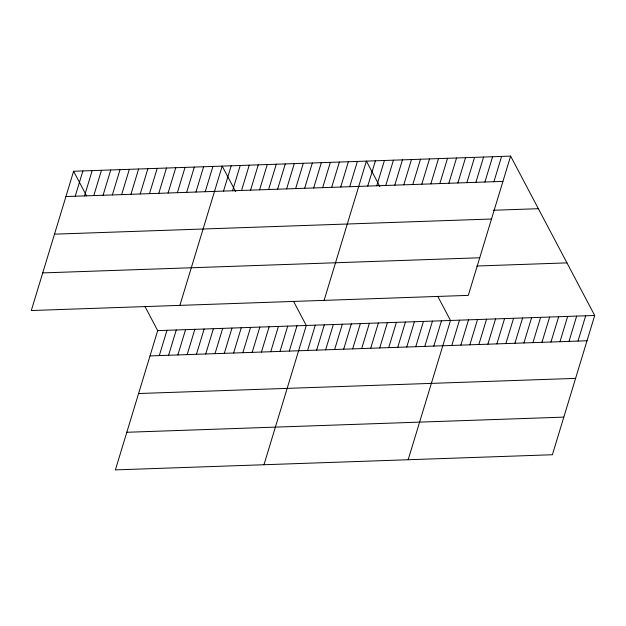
<?xml version="1.0" encoding="UTF-8"?>
<svg xmlns="http://www.w3.org/2000/svg" width="626" height="626" viewBox="0 0 626 626"><rect width="100%" height="100%" fill="white"/><g stroke="black" fill="none" stroke-linecap="round" stroke-linejoin="round"><path stroke-width="0.94" d="M73.61 171.258L31.3 310.527L468.303 295.378L510.613 156.109L73.61 171.258L86.623 195.915M75.214 196.228L82.898 170.937M84.502 195.907L92.186 170.616M93.79 195.586L101.475 170.295M103.071 195.265L110.755 169.975M112.359 194.944L120.043 169.654M121.647 194.623L129.332 169.333M130.936 194.295L138.62 169.004M140.216 193.974L147.9 168.684M149.504 193.653L157.189 168.363M158.793 193.332L166.477 168.042M168.081 193.011L175.765 167.721M177.361 192.691L185.046 167.4M186.65 192.37L194.334 167.079M195.938 192.041L203.622 166.751M145.122 306.795L157.697 330.622L115.387 469.891L552.39 454.742L594.7 315.473L510.613 156.109M205.226 191.72L212.91 166.43M159.301 355.591L166.986 330.301M179.881 305.378L222.191 166.109L235.634 191.579M168.582 355.271L176.266 329.98M223.521 191.086L231.205 165.796M177.87 354.95L185.554 329.659M232.536 190.774L240.22 165.483M187.158 354.629L194.843 329.339M241.55 190.46L249.234 165.17M196.447 354.3L204.131 329.01M250.564 190.147L258.248 164.857M205.727 353.98L213.411 328.689M259.579 189.834L267.263 164.544M215.015 353.659L222.7 328.368M268.593 189.521L276.269 164.231M224.304 353.338L231.988 328.047M277.6 189.216L285.284 163.926M233.592 353.017L241.276 327.727M286.614 188.903L294.298 163.613M242.872 352.696L250.556 327.406M295.628 188.59L303.313 163.3M252.161 352.375L259.845 327.085M304.643 188.277L312.327 162.987M261.449 352.047L269.133 326.756M313.657 187.964L321.341 162.674M270.737 351.726L278.421 326.436M322.672 187.651L330.356 162.361M280.018 351.405L287.702 326.115M331.678 187.338L339.362 162.048M289.306 351.084L296.99 325.794M340.693 187.025L348.377 161.735M263.969 464.742L306.278 325.473L293.704 301.646M349.707 186.712L357.391 161.422M307.609 350.45L315.293 325.16M324.096 300.378L366.406 161.109L379.849 186.579M316.623 350.137L324.307 324.847M367.736 186.086L375.42 160.796M325.63 349.824L333.314 324.534M376.75 185.773L384.434 160.483M334.644 349.511L342.328 324.221M385.765 185.46L393.441 160.17M343.658 349.198L351.342 323.908M394.771 185.147L402.455 159.857M352.673 348.885L360.357 323.595M403.786 184.834L411.47 159.544M361.687 348.572L369.371 323.282M412.8 184.521L420.484 159.231M370.702 348.259L378.386 322.969M421.814 184.216L429.499 158.926M379.716 347.946L387.4 322.656M430.829 183.903L438.513 158.613M388.723 347.633L396.407 322.343M439.843 183.59L447.527 158.3M397.737 347.32L405.421 322.038M448.85 183.277L456.534 157.987M406.751 347.015L414.435 321.725M457.864 182.964L465.548 157.674M415.766 346.702L423.45 321.412M466.879 182.651L474.563 157.361M424.78 346.389L432.464 321.099M475.893 182.338L483.577 157.048M433.795 346.076L441.479 320.786M484.907 182.025L492.592 156.735M408.175 459.742L450.485 320.473L437.918 296.646M493.922 181.712L501.606 156.422M451.815 345.45L459.5 320.16M460.83 345.137L468.514 319.847M469.844 344.824L477.528 319.534M478.859 344.511L486.543 319.221M487.873 344.198L495.557 318.908M496.887 343.885L504.572 318.595M505.894 343.572L513.578 318.282M514.908 343.259L522.593 317.969M523.923 342.946L531.607 317.656M532.937 342.633L540.621 317.343M541.952 342.328L549.636 317.038M550.966 342.015L558.65 316.725M559.98 341.702L567.657 316.412M568.987 341.389L576.671 316.099M578.001 341.076L585.686 315.786M65.926 196.548L502.936 181.399M493.296 210.258L538.368 208.701M54.501 234.163L491.504 219.014M42.724 272.913L479.735 257.763M476.824 266.011L566.953 262.881M157.697 330.622L594.7 315.473M150.013 355.912L587.016 340.763M138.589 393.527L575.591 378.378M126.812 432.276L563.815 417.127"/></g></svg>
